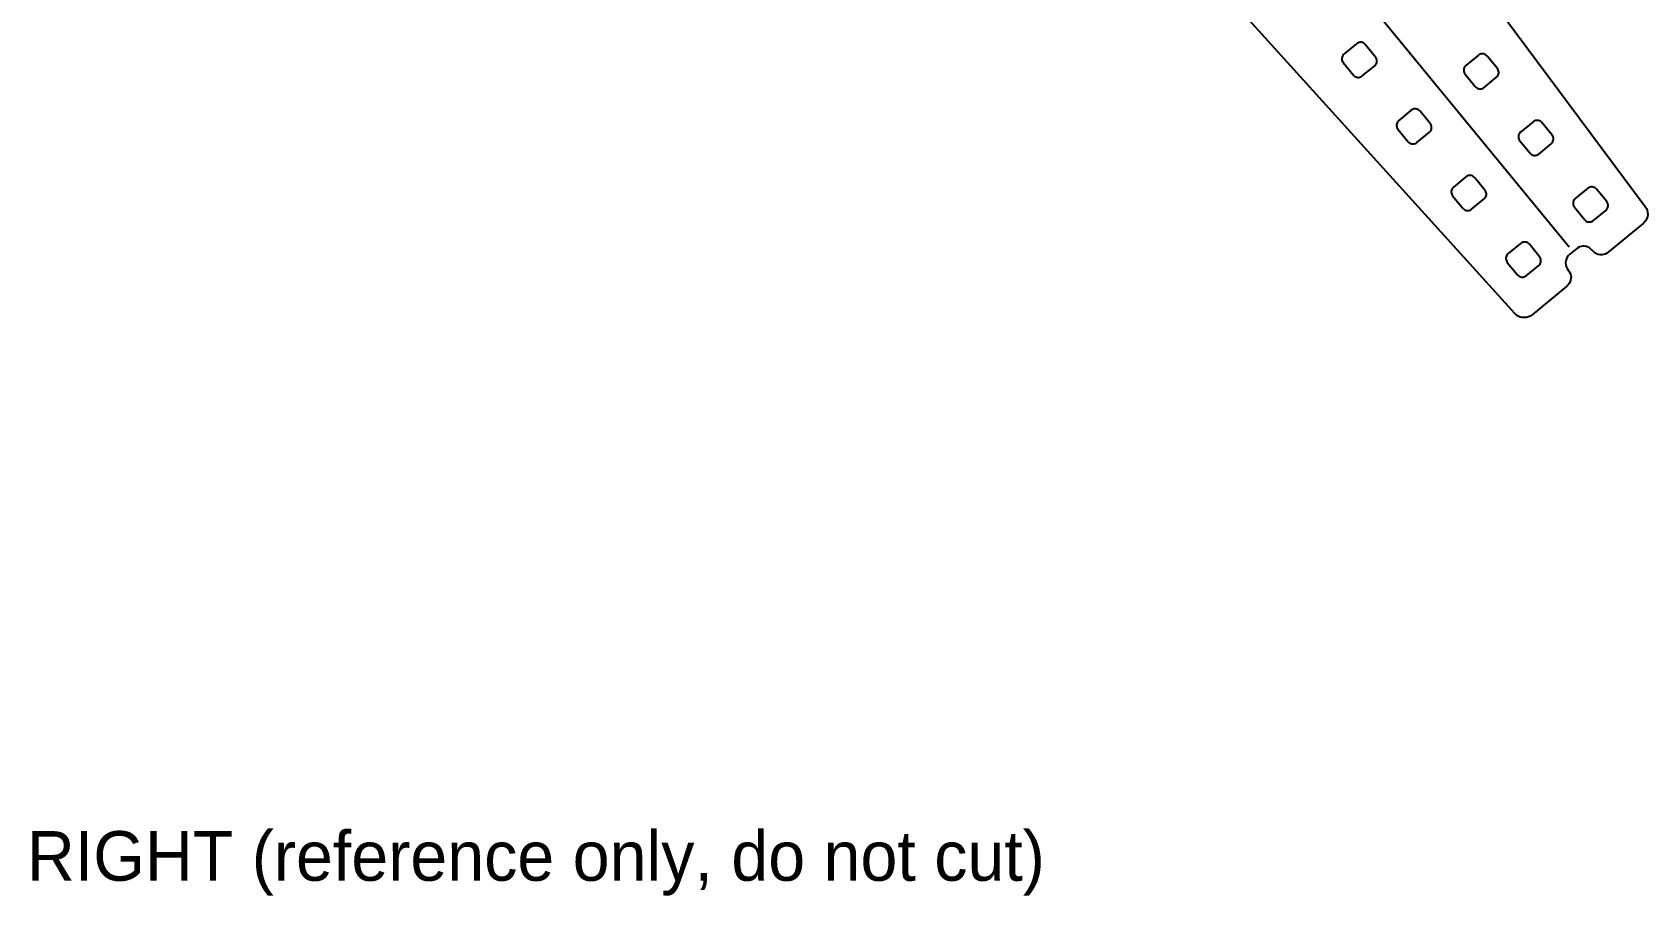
# Model space of a CAD drawing. Header units: millimetres. Extents: x -573 to 573, y -334 to 241.
# Drawn here: x 272.7 to 533.1, y -334.2 to -195 of the extents above; entities that cross this region are included whole.
import ezdxf

# ---------------------------------------------------------------- set-up
doc = ezdxf.new("R2010")
doc.units = ezdxf.units.MM
for name, color, linetype in [('LED_STRIP', 30, 'Continuous'), ('NOTES', 3, 'Continuous'), ('OUTLINE', 7, 'Continuous')]:
    doc.layers.add(name, color=color, linetype=linetype)

msp = doc.modelspace()

# ---------------------------------------------------------------- linework, layer by layer
at = {"layer": 'LED_STRIP'}
msp.add_lwpolyline([(346.59, -17.96), (520.44, -229.61)], dxfattribs=at)
at = {"layer": 'OUTLINE'}
msp.add_lwpolyline([(426.23, -79.97), (532.71, -223.14), (532.89, -223.43), (533.02, -223.74), (533.09, -224.07), (533.11, -224.41), (533.07, -224.74), (532.97, -225.07), (532.82, -225.37), (532.62, -225.64), (532.38, -225.88), (526.75, -230.5), (526.52, -230.67), (526.26, -230.79), (525.99, -230.87), (525.71, -230.91), (525.43, -230.91), (525.15, -230.86), (524.88, -230.76), (524.63, -230.63), (524.4, -230.46), (524.2, -230.25), (524.16, -230.2), (523.96, -229.99), (523.73, -229.82), (523.48, -229.69), (523.22, -229.6), (522.94, -229.55), (522.65, -229.54), (522.37, -229.58), (522.1, -229.66), (521.85, -229.79), (521.61, -229.95), (520.54, -230.83), (520.32, -231.05), (520.13, -231.3), (520, -231.59), (519.91, -231.89), (519.88, -232.2), (519.91, -232.52), (519.99, -232.82), (520.12, -233.11), (520.29, -233.37), (520.34, -233.43), (520.5, -233.66), (520.63, -233.92), (520.71, -234.19), (520.75, -234.47), (520.74, -234.75), (520.69, -235.03), (520.6, -235.3), (520.47, -235.55), (520.3, -235.78), (520.09, -235.97), (514.46, -240.6), (514.18, -240.79), (513.88, -240.93), (513.55, -241.02), (513.21, -241.05), (512.88, -241.03), (512.55, -240.95), (512.24, -240.81), (511.96, -240.63), (511.71, -240.39), (391.95, -108.13)], dxfattribs=at)
for points in [[(486.92, -196.66), (486.76, -196.66), (486.6, -196.68), (486.45, -196.73), (486.31, -196.8), (486.18, -196.89), (484.17, -198.54), (484.06, -198.65), (483.97, -198.77), (483.89, -198.91), (483.84, -199.06), (483.81, -199.21), (483.81, -199.37), (483.83, -199.52), (483.88, -199.67), (483.95, -199.82), (484.04, -199.94), (485.69, -201.95), (485.8, -202.07), (485.92, -202.16), (486.06, -202.23), (486.21, -202.29), (486.36, -202.31), (486.52, -202.32), (486.67, -202.3), (486.82, -202.25), (486.97, -202.18), (487.09, -202.09), (489.1, -200.44), (489.22, -200.33), (489.31, -200.21), (489.39, -200.07), (489.44, -199.92), (489.46, -199.77), (489.47, -199.61), (489.45, -199.45), (489.4, -199.3), (489.33, -199.16), (489.24, -199.03), (487.59, -197.02), (487.48, -196.91), (487.36, -196.82), (487.22, -196.74), (487.07, -196.69), (486.92, -196.66)], [(506.7, -198.54), (506.55, -198.51), (506.39, -198.51), (506.24, -198.53), (506.09, -198.57), (505.95, -198.64), (505.82, -198.73), (503.81, -200.38), (503.7, -200.49), (503.6, -200.62), (503.53, -200.76), (503.48, -200.9), (503.45, -201.06), (503.45, -201.21), (503.47, -201.37), (503.51, -201.52), (503.58, -201.66), (503.67, -201.79), (505.32, -203.8), (505.43, -203.91), (505.55, -204.01), (505.69, -204.08), (505.84, -204.13), (506, -204.16), (506.15, -204.16), (506.31, -204.14), (506.46, -204.1), (506.6, -204.03), (506.73, -203.94), (508.74, -202.29), (508.85, -202.18), (508.95, -202.05), (509.02, -201.91), (509.07, -201.77), (509.1, -201.61), (509.1, -201.46), (509.08, -201.3), (509.03, -201.15), (508.97, -201.01), (508.88, -200.88), (507.23, -198.87), (507.12, -198.76), (506.99, -198.66), (506.85, -198.59), (506.7, -198.54)], [(495.89, -207.42), (495.73, -207.4), (495.57, -207.39), (495.42, -207.41), (495.27, -207.46), (495.13, -207.53), (495, -207.62), (492.99, -209.27), (492.88, -209.38), (492.78, -209.5), (492.71, -209.64), (492.66, -209.79), (492.63, -209.94), (492.63, -210.1), (492.65, -210.26), (492.69, -210.41), (492.76, -210.55), (492.85, -210.68), (494.5, -212.69), (494.61, -212.8), (494.74, -212.89), (494.88, -212.97), (495.02, -213.02), (495.18, -213.05), (495.33, -213.05), (495.49, -213.03), (495.64, -212.98), (495.78, -212.91), (495.91, -212.82), (497.92, -211.17), (498.03, -211.06), (498.13, -210.94), (498.2, -210.8), (498.25, -210.65), (498.28, -210.5), (498.28, -210.34), (498.26, -210.19), (498.22, -210.04), (498.15, -209.89), (498.06, -209.77), (496.41, -207.76), (496.3, -207.64), (496.17, -207.55), (496.03, -207.48), (495.89, -207.42)], [(515.52, -209.27), (515.37, -209.24), (515.21, -209.24), (515.05, -209.26), (514.9, -209.31), (514.76, -209.38), (514.63, -209.46), (512.62, -211.12), (512.51, -211.22), (512.42, -211.35), (512.34, -211.49), (512.29, -211.64), (512.26, -211.79), (512.26, -211.95), (512.28, -212.1), (512.33, -212.25), (512.4, -212.39), (512.49, -212.52), (514.14, -214.53), (514.25, -214.64), (514.37, -214.74), (514.51, -214.81), (514.66, -214.86), (514.81, -214.89), (514.97, -214.9), (515.12, -214.87), (515.27, -214.83), (515.42, -214.76), (515.54, -214.67), (517.55, -213.02), (517.67, -212.91), (517.76, -212.79), (517.83, -212.65), (517.89, -212.5), (517.91, -212.34), (517.92, -212.19), (517.9, -212.03), (517.85, -211.88), (517.78, -211.74), (517.69, -211.61), (516.04, -209.6), (515.93, -209.49), (515.81, -209.4), (515.67, -209.32), (515.52, -209.27)], [(504.7, -218.16), (504.55, -218.13), (504.39, -218.13), (504.24, -218.15), (504.08, -218.19), (503.94, -218.26), (503.82, -218.35), (501.81, -220), (501.69, -220.11), (501.6, -220.24), (501.52, -220.37), (501.47, -220.52), (501.45, -220.68), (501.44, -220.83), (501.46, -220.99), (501.51, -221.14), (501.58, -221.28), (501.67, -221.41), (503.32, -223.42), (503.43, -223.53), (503.55, -223.63), (503.69, -223.7), (503.84, -223.75), (503.99, -223.78), (504.15, -223.78), (504.31, -223.76), (504.46, -223.71), (504.6, -223.65), (504.73, -223.56), (506.73, -221.91), (506.85, -221.8), (506.94, -221.67), (507.02, -221.53), (507.07, -221.39), (507.1, -221.23), (507.1, -221.07), (507.08, -220.92), (507.03, -220.77), (506.96, -220.63), (506.87, -220.5), (505.22, -218.49), (505.11, -218.38), (504.99, -218.28), (504.85, -218.21), (504.7, -218.16)], [(524.34, -220), (524.18, -219.97), (524.02, -219.97), (523.87, -219.99), (523.72, -220.04), (523.58, -220.11), (523.45, -220.2), (521.44, -221.85), (521.33, -221.96), (521.23, -222.08), (521.16, -222.22), (521.11, -222.37), (521.08, -222.52), (521.08, -222.68), (521.1, -222.84), (521.14, -222.99), (521.21, -223.13), (521.3, -223.26), (522.95, -225.26), (523.06, -225.38), (523.19, -225.47), (523.32, -225.55), (523.47, -225.6), (523.63, -225.62), (523.78, -225.63), (523.94, -225.61), (524.09, -225.56), (524.23, -225.49), (524.36, -225.4), (526.37, -223.75), (526.48, -223.64), (526.58, -223.52), (526.65, -223.38), (526.7, -223.23), (526.73, -223.08), (526.73, -222.92), (526.71, -222.76), (526.67, -222.61), (526.6, -222.47), (526.51, -222.34), (524.86, -220.34), (524.75, -220.22), (524.62, -220.13), (524.48, -220.05), (524.34, -220)], [(513.52, -228.89), (513.36, -228.86), (513.21, -228.86), (513.05, -228.88), (512.9, -228.93), (512.76, -228.99), (512.63, -229.08), (510.62, -230.73), (510.51, -230.84), (510.41, -230.97), (510.34, -231.11), (510.29, -231.25), (510.26, -231.41), (510.26, -231.57), (510.28, -231.72), (510.33, -231.87), (510.39, -232.01), (510.48, -232.14), (512.13, -234.15), (512.24, -234.26), (512.37, -234.36), (512.51, -234.43), (512.65, -234.48), (512.81, -234.51), (512.97, -234.51), (513.12, -234.49), (513.27, -234.45), (513.41, -234.38), (513.54, -234.29), (515.55, -232.64), (515.66, -232.53), (515.76, -232.4), (515.83, -232.27), (515.88, -232.12), (515.91, -231.96), (515.91, -231.81), (515.89, -231.65), (515.85, -231.5), (515.78, -231.36), (515.69, -231.23), (514.04, -229.22), (513.93, -229.11), (513.8, -229.01), (513.67, -228.94), (513.52, -228.89)]]:
    msp.add_lwpolyline(points, close=True, dxfattribs=at)

# ---------------------------------------------------------------- texts
at = {"layer": 'NOTES'}
msp.add_text('RIGHT (reference only, do not cut)', height=8, dxfattribs=at).set_placement((271.84, -331.84))

doc.saveas('drawing.dxf')
